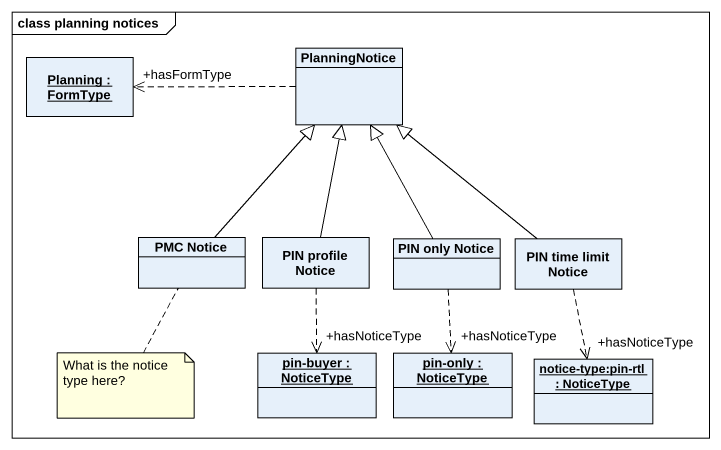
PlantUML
@startuml
mainframe class planning notices
hide circle
hide empty members
object "Planning : FormType" as Planning
class PlanningNotice
class "PMC Notice" as PMC_Notice
class "PIN profile Notice" as PIN_profile_Notice
class "PIN only Notice" as PIN_only_Notice
class "PIN time limit Notice" as PIN_time_limit_Notice
object "pin-buyer : NoticeType" as pin_buyer
object "pin-only : NoticeType" as pin_only
object "notice-type:pin-rtl : NoticeType" as notice_type_pin_rtl
PlanningNotice .left.> "+hasFormType" Planning
PMC_Notice -up-|> PlanningNotice
PIN_profile_Notice -up-|> PlanningNotice
PIN_profile_Notice ..> "+hasNoticeType" pin_buyer
PIN_only_Notice -up-|> PlanningNotice
PIN_only_Notice ..> "+hasNoticeType" pin_only
PIN_time_limit_Notice -up-|> PlanningNotice
PIN_time_limit_Notice ..> "+hasNoticeType" notice_type_pin_rtl
note bottom of PMC_Notice : What is the notice type here?
@enduml
